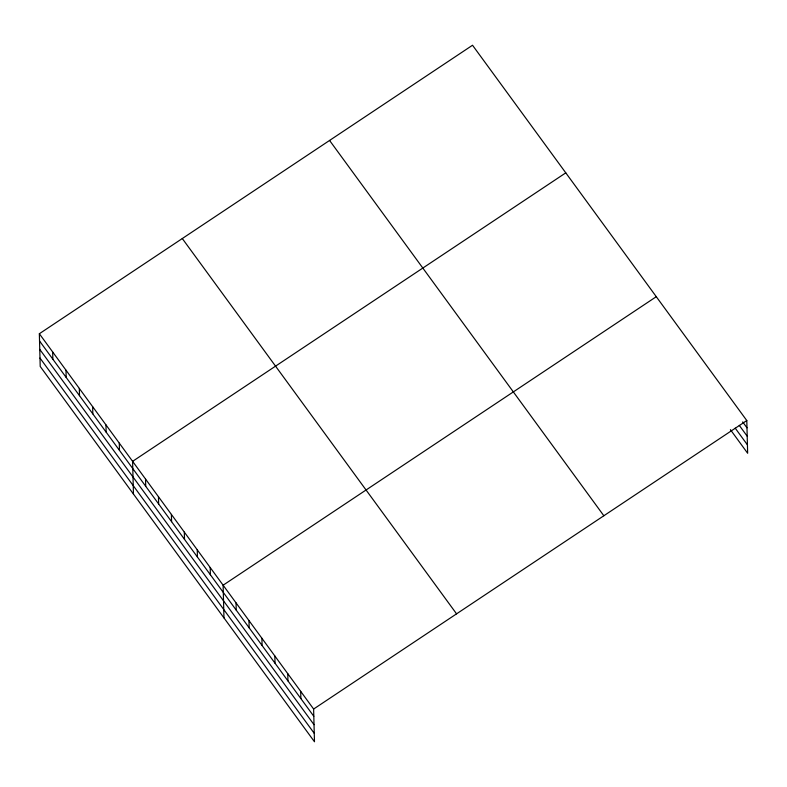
<?xml version="1.0" encoding="UTF-8"?>
<svg xmlns="http://www.w3.org/2000/svg" width="787" height="787" viewBox="0 0 787 787"><rect width="100%" height="100%" fill="white"/><g stroke="black" fill="none" stroke-linecap="round" stroke-linejoin="round"><path stroke-width="1.18" d="M39.35 333.737L313.62 709.048L314.475 741.757L40.206 366.447L39.35 333.737L472.525 45.243L746.794 420.553L747.65 453.263L730.415 429.663M565.774 172.855L132.6 461.349L133.456 494.049M656.279 296.699L223.115 585.203L223.97 617.903M313.62 709.048L746.794 420.553M742.672 421.901L746.981 427.803M739.298 425.393L747.207 436.205M735.215 428.148L747.434 444.862M329.576 140.45L603.845 515.76M182.299 238.54L456.568 613.85M39.537 340.987L313.816 716.298M39.763 349.389L314.033 724.699M39.989 358.046L314.259 733.356M300.693 691.36L300.88 698.6M287.767 673.662L287.953 680.912M274.83 655.974L275.027 663.215M261.904 638.277L262.091 645.527M248.977 620.589L249.164 627.829M236.041 602.891L236.238 610.141M210.188 567.506L210.375 574.756M197.252 549.808L197.439 557.058M184.325 532.12L184.512 539.361M171.389 514.423L171.586 521.673M158.462 496.735L158.649 503.975M145.536 479.037L145.723 486.287M119.28 443.12L119.467 450.361M105.96 424.891L106.147 432.132M92.64 406.663L92.827 413.903M79.32 388.434L79.507 395.674M65.99 370.205L66.187 377.445M52.67 351.976L52.857 359.216"/></g></svg>
